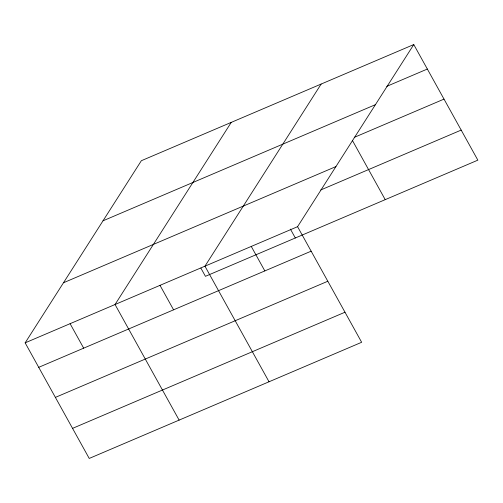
<?xml version="1.0" encoding="UTF-8"?>
<svg xmlns="http://www.w3.org/2000/svg" width="503" height="503" viewBox="0 0 503 503"><rect width="100%" height="100%" fill="white"/><g stroke="black" fill="none" stroke-linecap="round" stroke-linejoin="round"><path stroke-width="0.75" d="M413.774 44.56L297.575 226.683L361.651 342.285L89.226 458.44L25.15 342.845L141.349 160.715L413.774 44.56L477.85 160.155L205.425 276.317L200.879 268.112M231.248 122.386L115.049 304.51L179.125 420.106M321.147 84.051L204.954 266.181L269.03 381.777M386.732 86.359L427.349 69.043M103.002 220.817L375.427 104.662M354.238 137.388L444.011 99.11M63.497 282.743L335.922 166.587M320.757 189.964L461.182 130.088M25.15 342.845L297.575 226.683M38.725 367.328L311.15 251.173M55.387 397.395L327.818 281.24M72.558 428.374L344.989 312.218M352.509 140.626L385.223 199.647M290.401 229.098L295.324 237.982M251.267 246.432L264.836 270.916M160.004 285.346L173.573 309.829M70.099 323.68L83.674 348.164"/></g></svg>
